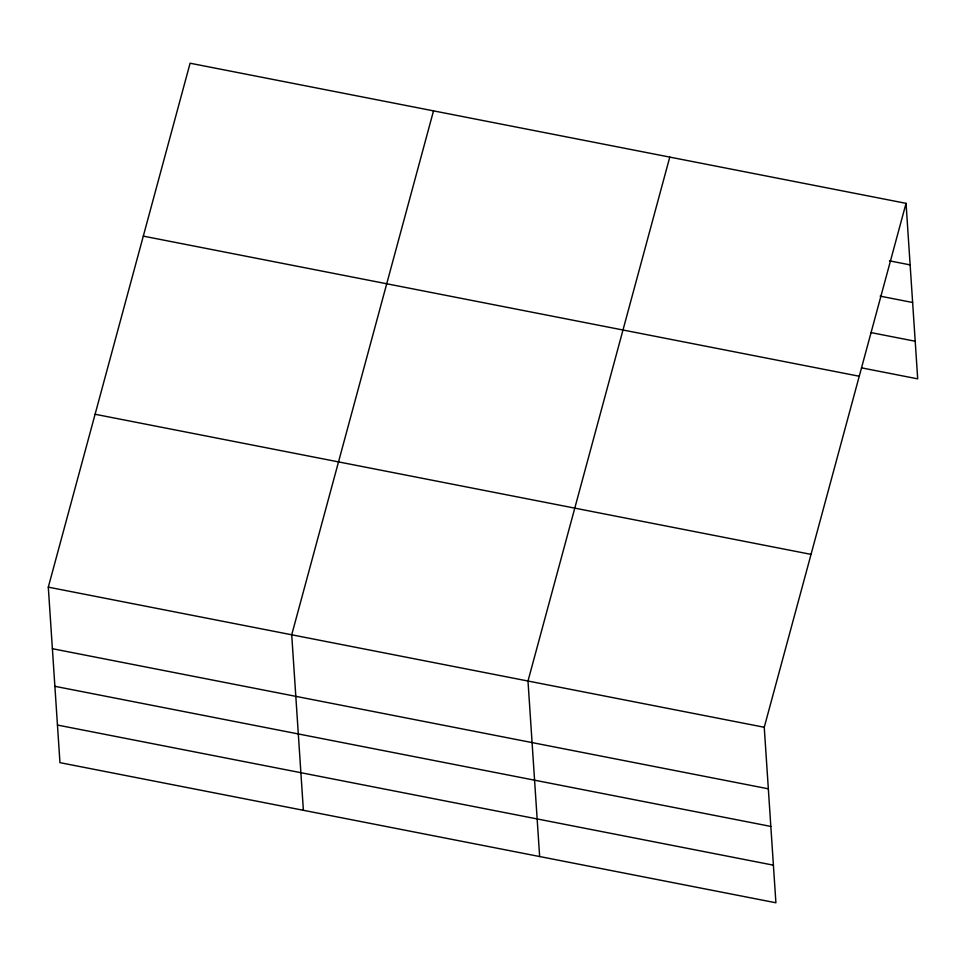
<?xml version="1.0" encoding="UTF-8"?>
<svg xmlns="http://www.w3.org/2000/svg" width="966" height="966" viewBox="0 0 966 966"><rect width="100%" height="100%" fill="white"/><g stroke="black" fill="none" stroke-linecap="round" stroke-linejoin="round"><path stroke-width="1.45" d="M906.048 203.343L764.251 727.265L775.903 902.775L59.952 762.657L48.3 587.147L190.097 63.225L906.048 203.343L917.7 378.853L861.587 367.865M433.517 110.873L291.72 634.795L303.384 810.293M669.776 157.108L527.991 681.03L539.644 856.528M889.457 260.844L910.129 264.889M880.147 296.139L912.628 302.503M870.897 332.57L915.2 341.24M143.306 236.127L859.257 376.245M95.091 414.257L811.042 554.375M48.3 587.147L764.251 727.265M52.393 648.705L768.344 788.824M54.881 686.307L770.832 826.425M57.465 725.055L773.404 865.174"/></g></svg>
